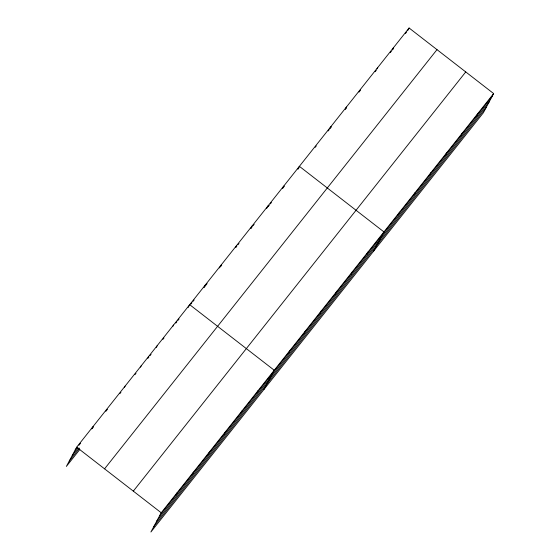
<?xml version="1.0" encoding="UTF-8"?>
<svg xmlns="http://www.w3.org/2000/svg" width="560" height="560" viewBox="0 0 560 560"><rect width="100%" height="100%" fill="white"/><g stroke="black" fill="none" stroke-linecap="round" stroke-linejoin="round"><path stroke-width="0.84" d="M493.64 93.569L161.217 512.771L150.906 532L483.336 112.798L493.64 93.569L409.094 28L76.664 447.202L66.36 466.431L79.814 449.463M91.693 428.939L92.813 426.846M124.355 387.513L125.104 386.12M140.504 367.157L141.253 365.757M156.275 347.487L157.402 345.401M172.795 326.431L173.544 325.038M188.195 307.468L189.693 304.675L274.239 370.244L263.928 389.473M203.868 287.7L205.366 284.914M219.541 267.939L221.032 265.153M235.585 247.478L236.705 245.385M252.378 225.624L250.88 228.417L251.965 227.052M266.553 208.656L268.051 205.863M282.597 188.195L283.724 186.102M329.987 128.205L330.736 126.812M345.289 109.144L346.409 107.051M377.006 68.922L377.755 67.522M392.301 49.854L393.421 47.761M407.596 30.793L409.094 28M175.861 495.201L177.359 492.415M192.01 474.845L193.508 472.052M208.159 454.482L209.65 451.689M224.301 434.119L225.799 431.326M240.45 413.756L241.948 410.97M256.599 393.393L258.09 390.607M288.414 353.276L289.912 350.483M304.087 333.508L305.585 330.722M319.76 313.747L321.258 310.954M335.433 293.986L336.924 291.193M351.099 274.225L352.597 271.432M366.772 254.457L368.27 251.671M373.632 251.132L383.943 231.91L299.397 166.334L297.899 169.127L298.977 167.762M398.118 214.935L399.616 212.142M413.791 195.174L415.282 192.381M429.457 175.413L430.955 172.62M445.13 155.645L446.628 152.859M460.803 135.884L462.301 133.098M476.476 116.123L477.974 113.33M75.173 449.995L77.322 447.279M78.939 445.242L80.549 443.205M92.393 428.274L93.471 426.916M105.847 411.306L107.464 409.269M119.84 393.659L120.918 392.301M134.911 374.661L135.989 373.303M147.826 358.372L148.904 357.014M149.982 355.656L151.06 354.298M162.897 339.367L163.975 338.009M175.819 323.078L176.89 321.72M177.968 320.362L179.046 319.004M190.897 304.059L191.975 302.694M193.06 301.329L194.138 299.971M204.407 287.021L207.109 283.612M220.619 266.574L221.704 265.216M235.753 247.499L236.831 246.134M237.916 244.769L238.994 243.411M253.043 225.687L254.128 224.329M268.177 206.605L269.255 205.247M270.34 203.882L271.418 202.517M282.765 188.209L284.389 186.165M315.189 147.322L316.274 145.957M328.16 130.963L329.238 129.605M330.323 128.24L331.401 126.875M345.45 109.158L346.535 107.793M358.96 92.12L360.584 90.076M375.172 71.68L376.257 70.315M390.306 52.598L391.384 51.233M392.469 49.868L393.547 48.51M405.44 33.516L406.518 32.151M72.261 455.42L78.183 447.951M69.265 461.006L79.492 448.112M104.566 468.839L436.996 49.637M133.315 491.134L465.745 71.932M159.719 515.564L492.149 96.362M156.807 520.989L489.237 101.787M153.811 526.575L486.241 107.373M76.664 447.202L161.217 512.771"/></g></svg>
